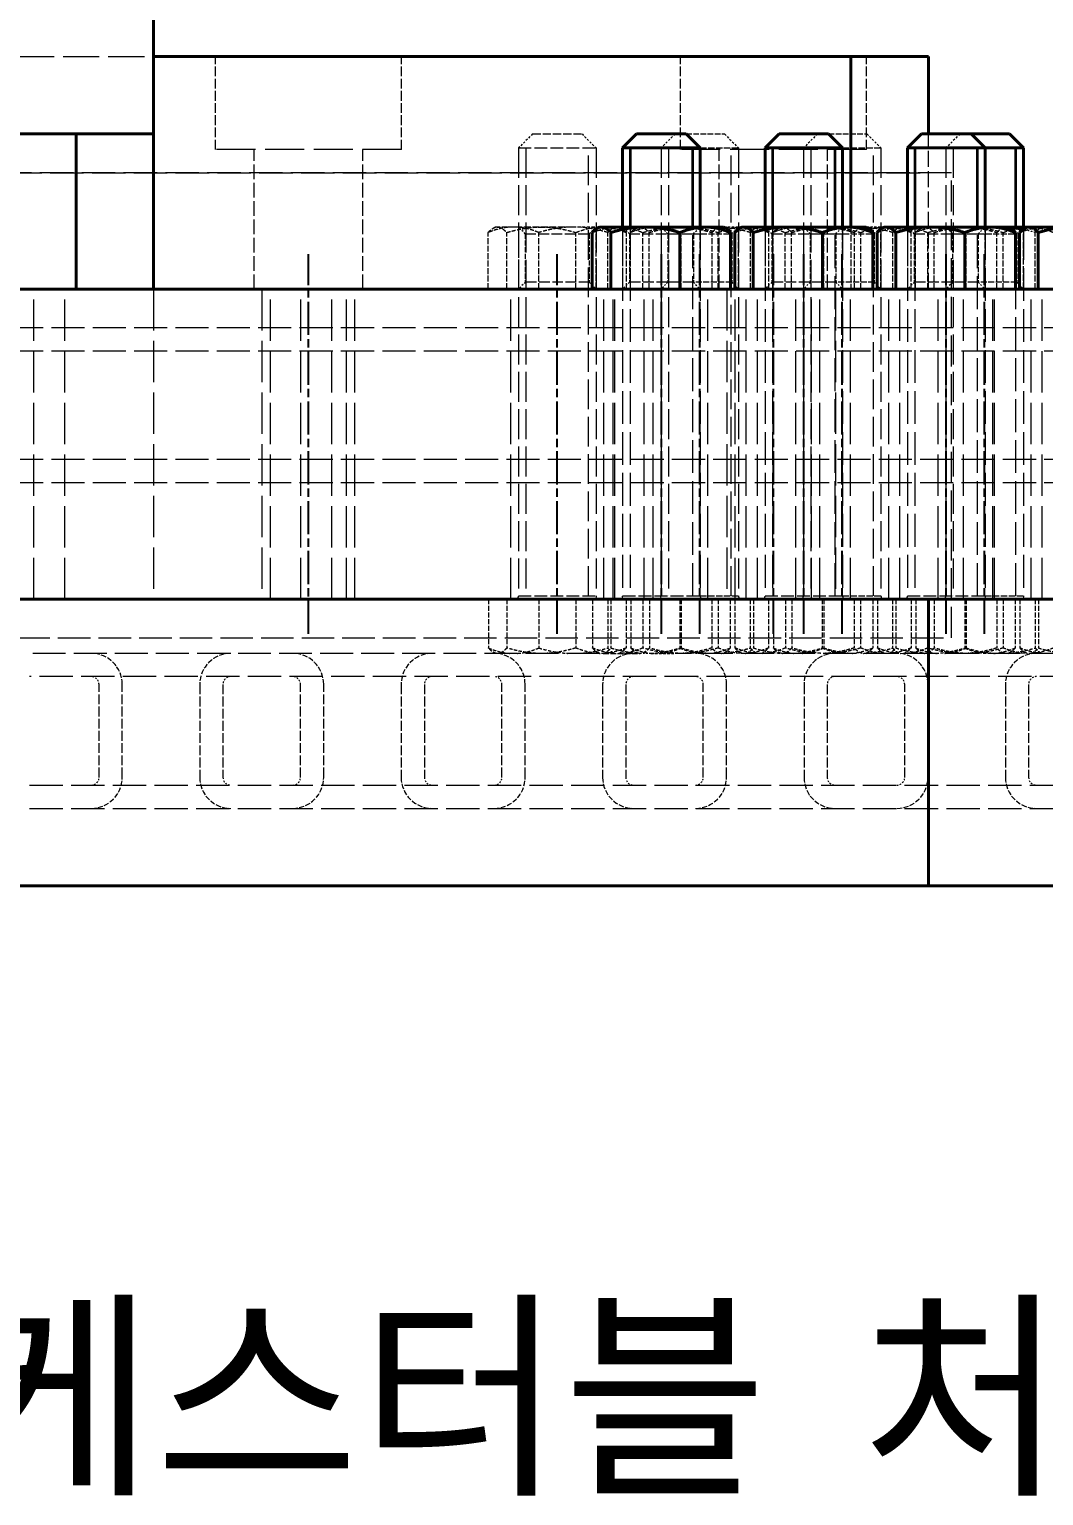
# Model space of a CAD drawing. Header units: millimetres. Extents: x 0 to 2375, y 0 to 3360.
# Drawn here: x 812.5 to 878, y 2633.7 to 2728.3 of the extents above; entities that cross this region are included whole.
import ezdxf

# ---------------------------------------------------------------- set-up
doc = ezdxf.new("R2010")
doc.units = ezdxf.units.MM
doc.linetypes.add('DPJA0641_Hot Stamping Coil$0$CHAIN', pattern=[0.3543, 0.2362, -0.0295, 0.0591, -0.0295])
doc.linetypes.add('DPJA0641_Hot Stamping Coil$0$DASHED', pattern=[0.2067, 0.1654, -0.0413])
for name, color, linetype, lineweight in [('DPJA0641_Hot Stamping Coil$0$가려진 것(ISO)', 2, 'DPJA0641_Hot Stamping Coil$0$DASHED', 18), ('DPJA0641_Hot Stamping Coil$0$가시적인 것(ISO)', 3, 'Continuous', 40), ('DPJA0641_Hot Stamping Coil$0$가시적인 좁은 것(ISO)', 3, 'Continuous', 35), ('DPJA0641_Hot Stamping Coil$0$기호(ISO)', 5, 'Continuous', 25), ('DPJA0641_Hot Stamping Coil$0$중심선(ISO)', 1, 'Continuous', 25)]:
    doc.layers.add(name, color=color, linetype=linetype, lineweight=lineweight)
doc.styles.add('DPJA0641_Hot Stamping Coil$0$치수 텍스트_PSTEK_POSCO', font='isocp.shx')
doc.dimstyles.new('DPJA0641_Hot Stamping Coil$0$치수_PSTEK_POSCO$7', dxfattribs={"dimscale": 3, "dimtxt": 2.5, "dimasz": 2.5, "dimexe": 2, "dimexo": 0.5, "dimgap": 1, "dimtad": 1, "dimrnd": 1e-08, "dimdsep": 46, "dimtxsty": 'DPJA0641_Hot Stamping Coil$0$치수 텍스트_PSTEK_POSCO', "dimcen": 0.09, "dimdle": 10, "dimclrd": 7, "dimclre": 7, "dimclrt": 2, "dimadec": 1, "dimazin": 2, "dimtfac": 1, "dimtmove": 0, "dimatfit": 3, "dimfxl": 0, "dimtolj": 1, "dimlwd": -1, "dimlwe": -1, "dimarcsym": 0})

# ---------------------------------------------------------------- blocks, each defined once
blk = doc.blocks.new('DPJA0641_Hot Stamping Coil')
at = {"layer": 'DPJA0641_Hot Stamping Coil$0$가려진 것(ISO)', "ltscale": 14.110627}
blk.add_line((785.545, 257.396), (820.545, 257.396), dxfattribs=at)
at = {"layer": 'DPJA0641_Hot Stamping Coil$0$가려진 것(ISO)', "ltscale": 3.809293}
for p, q in [((824.545, 251.396), (824.545, 257.396)), ((836.545, 251.396), (836.545, 257.396)), ((854.545, 251.396), (854.545, 257.396)), ((866.545, 251.396), (866.545, 257.396))]:
    blk.add_line(p, q, dxfattribs=at)
at = {"layer": 'DPJA0641_Hot Stamping Coil$0$가려진 것(ISO)', "ltscale": 0.807994}
for p, q in [((845, 252.396), (844.1, 251.496)), ((848.2, 252.396), (849.1, 251.496)), ((854.193, 252.396), (853.293, 251.496)), ((857.393, 252.396), (858.293, 251.496)), ((863.385, 252.396), (862.485, 251.496)), ((866.585, 252.396), (867.485, 251.496)), ((872.577, 252.396), (871.677, 251.496))]:
    blk.add_line(p, q, dxfattribs=at)
at = {"layer": 'DPJA0641_Hot Stamping Coil$0$가려진 것(ISO)', "ltscale": 3.19125}
blk.add_line((845, 252.396), (848.2, 252.396), dxfattribs=at)
at = {"layer": 'DPJA0641_Hot Stamping Coil$0$가려진 것(ISO)', "ltscale": 2.183271}
for p, q in [((854.918, 252.396), (857.393, 252.396)), ((864.11, 252.396), (866.585, 252.396))]:
    blk.add_line(p, q, dxfattribs=at)
at = {"layer": 'DPJA0641_Hot Stamping Coil$0$가려진 것(ISO)', "ltscale": 6.348889}
blk.add_line((870.545, 242.396), (870.545, 252.396), dxfattribs=at)
at = {"layer": 'DPJA0641_Hot Stamping Coil$0$가려진 것(ISO)', "ltscale": 15.198803}
for p, q in [((836.545, 251.396), (824.545, 251.396)), ((866.545, 251.396), (854.545, 251.396))]:
    blk.add_line(p, q, dxfattribs=at)
at = {"layer": 'DPJA0641_Hot Stamping Coil$0$가려진 것(ISO)', "ltscale": 5.71399}
for p, q in [((827.045, 242.396), (827.045, 251.396)), ((834.045, 242.396), (834.045, 251.396)), ((857.045, 242.396), (857.045, 251.396)), ((864.045, 242.396), (864.045, 251.396))]:
    blk.add_line(p, q, dxfattribs=at)
at = {"layer": 'DPJA0641_Hot Stamping Coil$0$가려진 것(ISO)', "ltscale": 4.986384}
for p, q in [((844.1, 251.496), (849.1, 251.496)), ((844.1, 222.596), (849.1, 222.596)), ((850.818, 222.596), (855.818, 222.596)), ((860.01, 222.596), (865.01, 222.596)), ((869.202, 222.596), (874.202, 222.596))]:
    blk.add_line(p, q, dxfattribs=at)
at = {"layer": 'DPJA0641_Hot Stamping Coil$0$가려진 것(ISO)', "ltscale": 11.651346}
for p, q in [((844.1, 251.496), (844.1, 222.596)), ((844.579, 251.496), (844.579, 222.596)), ((848.622, 222.596), (848.622, 251.496)), ((849.1, 251.496), (849.1, 222.596)), ((853.293, 251.496), (853.293, 222.596)), ((853.771, 251.496), (853.771, 222.596)), ((857.814, 222.596), (857.814, 251.496)), ((858.293, 251.496), (858.293, 222.596)), ((862.485, 251.496), (862.485, 222.596)), ((862.963, 251.496), (862.963, 222.596)), ((867.006, 222.596), (867.006, 251.496)), ((867.485, 251.496), (867.485, 222.596)), ((871.677, 251.496), (871.677, 222.596)), ((872.156, 251.496), (872.156, 222.596))]:
    blk.add_line(p, q, dxfattribs=at)
at = {"layer": 'DPJA0641_Hot Stamping Coil$0$가려진 것(ISO)', "ltscale": 2.477189}
for p, q in [((855.818, 251.496), (858.293, 251.496)), ((865.01, 251.496), (867.485, 251.496)), ((855.818, 222.596), (858.293, 222.596)), ((865.01, 222.596), (867.485, 222.596)), ((874.202, 222.596), (876.677, 222.596))]:
    blk.add_line(p, q, dxfattribs=at)
at = {"layer": 'DPJA0641_Hot Stamping Coil$0$가려진 것(ISO)', "ltscale": 13.05473}
blk.add_line((700.545, 249.896), (870.545, 249.896), dxfattribs=at)
at = {"layer": 'DPJA0641_Hot Stamping Coil$0$가려진 것(ISO)', "color": 7, "ltscale": 13.05473}
blk.add_line((872.045, 249.896), (702.045, 249.896), dxfattribs=at)
at = {"layer": 'DPJA0641_Hot Stamping Coil$0$가려진 것(ISO)', "color": 7, "ltscale": 12.094824}
blk.add_line((872.045, 219.896), (872.045, 249.896), dxfattribs=at)
at = {"layer": 'DPJA0641_Hot Stamping Coil$0$가려진 것(ISO)', "ltscale": 2.312668}
for p, q in [((842.139, 242.396), (842.139, 246.039)), ((843.334, 242.396), (843.334, 246.039)), ((845.405, 242.396), (845.405, 246.039)), ((847.796, 242.396), (847.796, 246.039)), ((849.866, 242.396), (849.866, 246.039)), ((851.062, 242.396), (851.062, 246.039)), ((851.331, 242.396), (851.331, 246.039)), ((852.122, 242.396), (852.122, 246.039)), ((852.527, 242.396), (852.527, 246.039)), ((854.597, 242.396), (854.597, 246.039)), ((856.584, 242.396), (856.584, 246.039)), ((856.988, 242.396), (856.988, 246.039)), ((859.059, 242.396), (859.059, 246.039)), ((860.254, 242.396), (860.254, 246.039)), ((860.524, 242.396), (860.524, 246.039)), ((861.315, 242.396), (861.315, 246.039)), ((861.719, 242.396), (861.719, 246.039)), ((863.79, 242.396), (863.79, 246.039)), ((865.776, 242.396), (865.776, 246.039)), ((866.18, 242.396), (866.18, 246.039)), ((868.251, 242.396), (868.251, 246.039)), ((869.446, 242.396), (869.446, 246.039)), ((869.716, 242.396), (869.716, 246.039)), ((870.507, 242.396), (870.507, 246.039)), ((870.911, 242.396), (870.911, 246.039)), ((872.982, 242.396), (872.982, 246.039)), ((874.968, 242.396), (874.968, 246.039)), ((875.373, 242.396), (875.373, 246.039)), ((877.443, 242.396), (877.443, 246.039))]:
    blk.add_line(p, q, dxfattribs=at)
at = {"layer": 'DPJA0641_Hot Stamping Coil$0$가려진 것(ISO)', "ltscale": 0.103346}
for p, q in [((842.6, 246.396), (842.459, 246.315)), ((850.6, 246.396), (850.741, 246.315)), ((851.793, 246.396), (851.651, 246.315)), ((859.793, 246.396), (859.934, 246.315)), ((860.985, 246.396), (860.844, 246.315)), ((868.985, 246.396), (869.126, 246.315)), ((870.177, 246.396), (870.036, 246.315))]:
    blk.add_line(p, q, dxfattribs=at)
at = {"layer": 'DPJA0641_Hot Stamping Coil$0$가려진 것(ISO)', "ltscale": 1.994494}
blk.add_line((843.772, 246.396), (842.6, 246.396), dxfattribs=at)
at = {"layer": 'DPJA0641_Hot Stamping Coil$0$가려진 것(ISO)', "ltscale": 2.659358}
blk.add_line((847.635, 246.396), (843.772, 246.396), dxfattribs=at)
at = {"layer": 'DPJA0641_Hot Stamping Coil$0$가려진 것(ISO)', "ltscale": 0.388695}
for p, q in [((844.533, 245.963), (844.1, 246.396)), ((848.667, 245.963), (849.1, 246.396)), ((851.251, 245.963), (850.818, 246.396)), ((853.726, 245.963), (853.293, 246.396)), ((855.385, 245.963), (855.818, 246.396)), ((857.86, 245.963), (858.293, 246.396)), ((860.443, 245.963), (860.01, 246.396)), ((862.918, 245.963), (862.485, 246.396)), ((864.577, 245.963), (865.01, 246.396)), ((867.052, 245.963), (867.485, 246.396)), ((869.635, 245.963), (869.202, 246.396)), ((872.11, 245.963), (871.677, 246.396)), ((873.769, 245.963), (874.202, 246.396)), ((876.244, 245.963), (876.677, 246.396)), ((844.533, 242.829), (844.1, 242.396)), ((848.667, 242.829), (849.1, 242.396)), ((851.251, 242.829), (850.818, 242.396)), ((853.726, 242.829), (853.293, 242.396)), ((855.385, 242.829), (855.818, 242.396)), ((857.86, 242.829), (858.293, 242.396)), ((860.443, 242.829), (860.01, 242.396)), ((862.918, 242.829), (862.485, 242.396)), ((864.577, 242.829), (865.01, 242.396)), ((867.052, 242.829), (867.485, 242.396)), ((869.635, 242.829), (869.202, 242.396)), ((872.11, 242.829), (871.677, 242.396)), ((873.769, 242.829), (874.202, 242.396)), ((876.244, 242.829), (876.677, 242.396))]:
    blk.add_line(p, q, dxfattribs=at)
at = {"layer": 'DPJA0641_Hot Stamping Coil$0$가려진 것(ISO)', "ltscale": 2.539487}
for p, q in [((844.1, 246.396), (844.1, 242.396)), ((849.1, 242.396), (849.1, 246.396)), ((850.818, 246.396), (850.818, 242.396)), ((853.293, 246.396), (853.293, 242.396)), ((855.818, 242.396), (855.818, 246.396)), ((858.293, 242.396), (858.293, 246.396)), ((860.01, 246.396), (860.01, 242.396)), ((862.485, 246.396), (862.485, 242.396)), ((865.01, 242.396), (865.01, 246.396)), ((867.485, 242.396), (867.485, 246.396)), ((869.202, 246.396), (869.202, 242.396)), ((871.677, 246.396), (871.677, 242.396)), ((874.202, 242.396), (874.202, 246.396)), ((876.677, 242.396), (876.677, 246.396))]:
    blk.add_line(p, q, dxfattribs=at)
at = {"layer": 'DPJA0641_Hot Stamping Coil$0$가려진 것(ISO)', "ltscale": 4.122725}
for p, q in [((844.533, 245.963), (848.667, 245.963)), ((851.251, 245.963), (855.385, 245.963)), ((860.443, 245.963), (864.577, 245.963)), ((869.635, 245.963), (873.769, 245.963)), ((848.667, 242.829), (844.533, 242.829)), ((855.385, 242.829), (851.251, 242.829)), ((864.577, 242.829), (860.443, 242.829)), ((873.769, 242.829), (869.635, 242.829))]:
    blk.add_line(p, q, dxfattribs=at)
at = {"layer": 'DPJA0641_Hot Stamping Coil$0$가려진 것(ISO)', "ltscale": 1.989657}
for p, q in [((844.533, 245.963), (844.533, 242.829)), ((848.667, 245.963), (848.667, 242.829)), ((851.251, 245.963), (851.251, 242.829)), ((853.726, 245.963), (853.726, 242.829)), ((855.385, 245.963), (855.385, 242.829)), ((857.86, 245.963), (857.86, 242.829)), ((860.443, 245.963), (860.443, 242.829)), ((862.918, 245.963), (862.918, 242.829)), ((864.577, 245.963), (864.577, 242.829)), ((867.052, 245.963), (867.052, 242.829)), ((869.635, 245.963), (869.635, 242.829)), ((872.11, 245.963), (872.11, 242.829)), ((873.769, 245.963), (873.769, 242.829)), ((876.244, 245.963), (876.244, 242.829))]:
    blk.add_line(p, q, dxfattribs=at)
at = {"layer": 'DPJA0641_Hot Stamping Coil$0$가려진 것(ISO)', "ltscale": 1.231899}
blk.add_line((849.318, 246.396), (847.635, 246.396), dxfattribs=at)
at = {"layer": 'DPJA0641_Hot Stamping Coil$0$가려진 것(ISO)', "ltscale": 12.793635}
for p, q in [((850.818, 246.396), (850.818, 222.596)), ((851.296, 246.396), (851.296, 222.596)), ((855.339, 222.596), (855.339, 246.396)), ((855.818, 246.396), (855.818, 222.596)), ((860.01, 246.396), (860.01, 222.596)), ((860.489, 246.396), (860.489, 222.596)), ((864.532, 222.596), (864.532, 246.396)), ((865.01, 246.396), (865.01, 222.596)), ((869.202, 246.396), (869.202, 222.596)), ((869.681, 246.396), (869.681, 222.596)), ((873.724, 222.596), (873.724, 246.396)), ((874.202, 246.396), (874.202, 222.596)), ((876.199, 222.596), (876.199, 246.396)), ((876.677, 246.396), (876.677, 222.596))]:
    blk.add_line(p, q, dxfattribs=at)
at = {"layer": 'DPJA0641_Hot Stamping Coil$0$가려진 것(ISO)', "ltscale": 2.321982}
for p, q in [((855.385, 245.963), (857.86, 245.963)), ((864.577, 245.963), (867.052, 245.963)), ((873.769, 245.963), (876.244, 245.963)), ((857.86, 242.829), (855.385, 242.829)), ((867.052, 242.829), (864.577, 242.829)), ((876.244, 242.829), (873.769, 242.829))]:
    blk.add_line(p, q, dxfattribs=at)
at = {"layer": 'DPJA0641_Hot Stamping Coil$0$가려진 것(ISO)', "ltscale": 0.903319}
for p, q in [((858.51, 246.396), (857.318, 246.396)), ((867.702, 246.396), (866.51, 246.396))]:
    blk.add_line(p, q, dxfattribs=at)
at = {"layer": 'DPJA0641_Hot Stamping Coil$0$가려진 것(ISO)', "ltscale": 2.539495}
blk.add_line((865.545, 246.396), (865.545, 242.396), dxfattribs=at)
at = {"layer": 'DPJA0641_Hot Stamping Coil$0$가려진 것(ISO)', "ltscale": 16.126431}
for p, q in [((812.821, 222.396), (812.821, 242.396)), ((814.821, 222.396), (814.821, 242.396)), ((820.545, 242.396), (820.545, 222.396)), ((827.545, 242.396), (827.545, 222.396)), ((828.086, 222.396), (828.086, 242.396)), ((830.044, 222.396), (830.044, 242.396)), ((832.044, 222.396), (832.044, 242.396)), ((833.003, 222.396), (833.003, 242.396)), ((833.545, 222.396), (833.545, 242.396)), ((843.6, 222.396), (843.6, 242.396)), ((849.6, 222.396), (849.6, 242.396)), ((850.209, 222.396), (850.209, 242.396)), ((850.318, 222.396), (850.318, 242.396)), ((852.209, 222.396), (852.209, 242.396)), ((852.793, 222.396), (852.793, 242.396)), ((856.318, 222.396), (856.318, 242.396)), ((857.545, 242.396), (857.545, 222.396)), ((858.086, 222.396), (858.086, 242.396)), ((858.793, 222.396), (858.793, 242.396)), ((859.51, 222.396), (859.51, 242.396)), ((861.985, 222.396), (861.985, 242.396)), ((863.003, 222.396), (863.003, 242.396)), ((863.545, 222.396), (863.545, 242.396)), ((864.545, 242.396), (864.545, 222.396)), ((865.51, 222.396), (865.51, 242.396)), ((867.985, 222.396), (867.985, 242.396)), ((868.702, 222.396), (868.702, 242.396)), ((871.177, 222.396), (871.177, 242.396)), ((872.82, 222.396), (872.82, 242.396)), ((874.702, 222.396), (874.702, 242.396)), ((874.82, 222.396), (874.82, 242.396)), ((877.177, 222.396), (877.177, 242.396)), ((877.895, 222.396), (877.895, 242.396))]:
    blk.add_line(p, q, dxfattribs=at)
at = {"layer": 'DPJA0641_Hot Stamping Coil$0$가려진 것(ISO)', "ltscale": 12.915457}
for p, q in [((925.545, 239.896), (693.288, 239.896)), ((925.545, 238.396), (693.288, 238.396)), ((925.545, 231.396), (693.288, 231.396)), ((925.545, 229.896), (693.288, 229.896))]:
    blk.add_line(p, q, dxfattribs=at)
at = {"layer": 'DPJA0641_Hot Stamping Coil$0$가려진 것(ISO)', "ltscale": 2.002111}
for p, q in [((842.157, 222.396), (842.157, 219.243)), ((843.348, 222.396), (843.348, 219.243)), ((845.41, 222.396), (845.41, 219.243)), ((847.791, 222.396), (847.791, 219.243)), ((848.874, 222.396), (848.874, 219.243)), ((849.853, 222.396), (849.853, 219.243)), ((850.065, 222.396), (850.065, 219.243)), ((851.043, 222.396), (851.043, 219.243)), ((851.349, 222.396), (851.349, 219.243)), ((852.127, 222.396), (852.127, 219.243)), ((852.54, 222.396), (852.54, 219.243)), ((854.508, 222.396), (854.508, 219.243)), ((854.602, 222.396), (854.602, 219.243)), ((856.57, 222.396), (856.57, 219.243)), ((856.983, 222.396), (856.983, 219.243)), ((857.761, 222.396), (857.761, 219.243)), ((858.067, 222.396), (858.067, 219.243)), ((859.045, 222.396), (859.045, 219.243)), ((859.257, 222.396), (859.257, 219.243)), ((860.236, 222.396), (860.236, 219.243)), ((860.542, 222.396), (860.542, 219.243)), ((861.32, 222.396), (861.32, 219.243)), ((861.732, 222.396), (861.732, 219.243)), ((863.701, 222.396), (863.701, 219.243)), ((863.794, 222.396), (863.794, 219.243)), ((865.763, 222.396), (865.763, 219.243)), ((866.176, 222.396), (866.176, 219.243)), ((866.953, 222.396), (866.953, 219.243)), ((867.259, 222.396), (867.259, 219.243)), ((868.238, 222.396), (868.238, 219.243)), ((868.45, 222.396), (868.45, 219.243)), ((869.428, 222.396), (869.428, 219.243)), ((869.734, 222.396), (869.734, 219.243)), ((870.512, 222.396), (870.512, 219.243)), ((870.925, 222.396), (870.925, 219.243)), ((872.893, 222.396), (872.893, 219.243)), ((872.987, 222.396), (872.987, 219.243)), ((874.955, 222.396), (874.955, 219.243)), ((875.368, 222.396), (875.368, 219.243)), ((876.146, 222.396), (876.146, 219.243)), ((876.452, 222.396), (876.452, 219.243)), ((877.43, 222.396), (877.43, 219.243)), ((877.642, 222.396), (877.642, 219.243))]:
    blk.add_line(p, q, dxfattribs=at)
at = {"layer": 'DPJA0641_Hot Stamping Coil$0$가려진 것(ISO)', "color": 7, "ltscale": 12.681239}
blk.add_line((785.545, 219.896), (872.045, 219.896), dxfattribs=at)
at = {"layer": 'DPJA0641_Hot Stamping Coil$0$가려진 것(ISO)', "ltscale": 0.090988}
for p, q in [((842.6, 218.896), (842.476, 218.968)), ((849.318, 218.896), (849.193, 218.968)), ((850.6, 218.896), (850.724, 218.968)), ((851.793, 218.896), (851.668, 218.968)), ((857.318, 218.896), (857.442, 218.968)), ((858.51, 218.896), (858.386, 218.968)), ((859.793, 218.896), (859.917, 218.968)), ((860.985, 218.896), (860.861, 218.968)), ((866.51, 218.896), (866.634, 218.968)), ((867.702, 218.896), (867.578, 218.968)), ((868.985, 218.896), (869.109, 218.968)), ((870.177, 218.896), (870.053, 218.968)), ((875.702, 218.896), (875.827, 218.968)), ((876.895, 218.896), (876.771, 218.968))]:
    blk.add_line(p, q, dxfattribs=at)
at = {"layer": 'DPJA0641_Hot Stamping Coil$0$가려진 것(ISO)', "ltscale": 0.435537}
blk.add_line((849.318, 218.896), (849.376, 218.896), dxfattribs=at)
at = {"layer": 'DPJA0641_Hot Stamping Coil$0$가려진 것(ISO)', "ltscale": 0.457733}
for p, q in [((849.563, 218.896), (849.376, 218.896)), ((852.635, 218.896), (851.938, 218.896))]:
    blk.add_line(p, q, dxfattribs=at)
at = {"layer": 'DPJA0641_Hot Stamping Coil$0$가려진 것(ISO)', "ltscale": 2.200903}
blk.add_line((849.563, 218.896), (851.938, 218.896), dxfattribs=at)
at = {"layer": 'DPJA0641_Hot Stamping Coil$0$가려진 것(ISO)', "ltscale": 1.001073}
blk.add_line((852.635, 218.896), (854.201, 218.896), dxfattribs=at)
at = {"layer": 'DPJA0641_Hot Stamping Coil$0$가려진 것(ISO)', "color": 1, "ltscale": 3.809293}
for p, q in [((817.029, 210.896), (817.029, 216.896)), ((818.529, 210.896), (818.529, 216.896)), ((823.528, 216.896), (823.528, 210.896)), ((825.028, 216.896), (825.028, 210.896)), ((830.027, 210.896), (830.027, 216.896)), ((831.527, 210.896), (831.527, 216.896)), ((836.526, 216.896), (836.526, 210.896)), ((838.026, 216.896), (838.026, 210.896)), ((843.025, 210.896), (843.025, 216.896)), ((844.525, 210.896), (844.525, 216.896)), ((849.524, 216.896), (849.524, 210.896)), ((851.024, 216.896), (851.024, 210.896)), ((856.022, 210.896), (856.022, 216.896)), ((857.522, 210.896), (857.522, 216.896)), ((862.521, 216.896), (862.521, 210.896)), ((864.021, 216.896), (864.021, 210.896)), ((869.018, 210.896), (869.018, 216.896)), ((870.518, 210.896), (870.518, 216.896)), ((875.516, 216.896), (875.516, 210.896)), ((877.016, 216.896), (877.016, 210.896))]:
    blk.add_line(p, q, dxfattribs=at)
at = {"layer": 'DPJA0641_Hot Stamping Coil$0$가려진 것(ISO)', "ltscale": 0.199359}
for centre, start, end in [((843.9, 222.596), 270, 0), ((849.3, 222.596), 180, 270), ((850.618, 222.596), 270, 0), ((853.093, 222.596), 270, 0), ((856.018, 222.596), 180, 270), ((858.493, 222.596), 180, 270), ((859.81, 222.596), 270, 0), ((862.285, 222.596), 270, 0), ((865.21, 222.596), 180, 270), ((867.685, 222.596), 180, 270), ((869.002, 222.596), 270, 0), ((871.477, 222.596), 270, 0), ((874.402, 222.596), 180, 270), ((876.877, 222.596), 180, 270)]:
    blk.add_arc(centre, 0.2, start, end, dxfattribs=at)
at = {"layer": 'DPJA0641_Hot Stamping Coil$0$가려진 것(ISO)', "color": 1, "ltscale": 1.994494}
for centre, start, end in [((816.529, 216.896), 0, 90), ((825.528, 216.896), 90, 180), ((829.527, 216.896), 0, 90), ((838.526, 216.896), 90, 180), ((842.525, 216.896), 0, 90), ((851.524, 216.896), 90, 180), ((855.522, 216.896), 0, 90), ((864.521, 216.896), 90, 180), ((868.518, 216.896), 0, 90), ((877.516, 216.896), 90, 180), ((816.529, 210.896), 270, 0), ((825.528, 210.896), 180, 270), ((829.527, 210.896), 270, 0), ((838.526, 210.896), 180, 270), ((842.525, 210.896), 270, 0), ((851.524, 210.896), 180, 270), ((855.522, 210.896), 270, 0), ((864.521, 210.896), 180, 270), ((868.518, 210.896), 270, 0), ((877.516, 210.896), 180, 270)]:
    blk.add_arc(centre, 2, start, end, dxfattribs=at)
at = {"layer": 'DPJA0641_Hot Stamping Coil$0$가려진 것(ISO)', "color": 1, "ltscale": 0.498548}
for centre, start, end in [((816.529, 216.896), 0, 90), ((825.528, 216.896), 90, 180), ((829.527, 216.896), 0, 90), ((838.526, 216.896), 90, 180), ((842.525, 216.896), 0, 90), ((851.524, 216.896), 90, 180), ((855.522, 216.896), 0, 90), ((864.521, 216.896), 90, 180), ((868.518, 216.896), 0, 90), ((877.516, 216.896), 90, 180), ((816.529, 210.896), 270, 0), ((825.528, 210.896), 180, 270), ((829.527, 210.896), 270, 0), ((838.526, 210.896), 180, 270), ((842.525, 210.896), 270, 0), ((851.524, 210.896), 180, 270), ((855.522, 210.896), 270, 0), ((864.521, 210.896), 180, 270), ((868.518, 210.896), 270, 0), ((877.516, 210.896), 180, 270)]:
    blk.add_arc(centre, 0.5, start, end, dxfattribs=at)
at = {"layer": 'DPJA0641_Hot Stamping Coil$0$가려진 것(ISO)', "ltscale": 1.48861}
for points in [[(842.139, 246.039), (842.459, 246.396), (842.736, 246.396)], [(843.772, 246.396), (843.014, 246.396), (842.139, 246.039)], [(842.736, 246.396), (843.014, 246.396), (843.334, 246.039)], [(843.334, 246.039), (844.53, 246.396), (845.565, 246.396)], [(845.405, 246.039), (844.53, 246.396), (843.772, 246.396)], [(847.635, 246.396), (846.6, 246.396), (845.405, 246.039)], [(845.565, 246.396), (846.6, 246.396), (847.796, 246.039)], [(849.866, 246.039), (848.671, 246.396), (847.635, 246.396)], [(847.796, 246.039), (848.671, 246.396), (849.429, 246.396)], [(848.856, 246.039), (849.731, 246.396), (850.489, 246.396)], [(849.429, 246.396), (850.186, 246.396), (851.062, 246.039)], [(850.464, 246.396), (850.186, 246.396), (849.866, 246.039)], [(851.062, 246.039), (850.741, 246.396), (850.464, 246.396)], [(850.489, 246.396), (851.247, 246.396), (852.122, 246.039)], [(851.331, 246.039), (851.651, 246.396), (851.929, 246.396)], [(852.964, 246.396), (852.206, 246.396), (851.331, 246.039)], [(851.929, 246.396), (852.206, 246.396), (852.527, 246.039)], [(852.122, 246.039), (853.318, 246.396), (854.353, 246.396)], [(852.527, 246.039), (853.722, 246.396), (854.757, 246.396)], [(854.597, 246.039), (853.722, 246.396), (852.964, 246.396)], [(854.353, 246.396), (855.388, 246.396), (856.584, 246.039)], [(856.828, 246.396), (855.793, 246.396), (854.597, 246.039)], [(854.757, 246.396), (855.793, 246.396), (856.988, 246.039)], [(856.584, 246.039), (856.904, 246.396), (857.181, 246.396)], [(859.059, 246.039), (857.863, 246.396), (856.828, 246.396)], [(856.988, 246.039), (857.863, 246.396), (858.621, 246.396)], [(858.049, 246.039), (858.924, 246.396), (859.682, 246.396)], [(858.621, 246.396), (859.379, 246.396), (860.254, 246.039)], [(859.656, 246.396), (859.379, 246.396), (859.059, 246.039)], [(860.254, 246.039), (859.934, 246.396), (859.656, 246.396)], [(859.682, 246.396), (860.44, 246.396), (861.315, 246.039)], [(860.524, 246.039), (860.844, 246.396), (861.121, 246.396)], [(862.157, 246.396), (861.399, 246.396), (860.524, 246.039)], [(861.121, 246.396), (861.399, 246.396), (861.719, 246.039)], [(861.315, 246.039), (862.51, 246.396), (863.545, 246.396)], [(861.719, 246.039), (862.914, 246.396), (863.95, 246.396)], [(863.79, 246.039), (862.914, 246.396), (862.157, 246.396)], [(863.545, 246.396), (864.581, 246.396), (865.776, 246.039)], [(866.02, 246.396), (864.985, 246.396), (863.79, 246.039)], [(863.95, 246.396), (864.985, 246.396), (866.18, 246.039)], [(865.776, 246.039), (866.096, 246.396), (866.374, 246.396)], [(868.251, 246.039), (867.056, 246.396), (866.02, 246.396)], [(866.18, 246.039), (867.056, 246.396), (867.813, 246.396)], [(867.241, 246.039), (868.116, 246.396), (868.874, 246.396)], [(867.813, 246.396), (868.571, 246.396), (869.446, 246.039)], [(868.849, 246.396), (868.571, 246.396), (868.251, 246.039)], [(869.446, 246.039), (869.126, 246.396), (868.849, 246.396)], [(868.874, 246.396), (869.632, 246.396), (870.507, 246.039)], [(869.716, 246.039), (870.036, 246.396), (870.314, 246.396)], [(871.349, 246.396), (870.591, 246.396), (869.716, 246.039)], [(870.314, 246.396), (870.591, 246.396), (870.911, 246.039)], [(870.507, 246.039), (871.702, 246.396), (872.738, 246.396)], [(870.911, 246.039), (872.107, 246.396), (873.142, 246.396)], [(872.982, 246.039), (872.107, 246.396), (871.349, 246.396)], [(872.738, 246.396), (873.773, 246.396), (874.968, 246.039)], [(875.213, 246.396), (874.177, 246.396), (872.982, 246.039)], [(873.142, 246.396), (874.177, 246.396), (875.373, 246.039)], [(874.968, 246.039), (875.289, 246.396), (875.566, 246.396)], [(875.373, 246.039), (876.248, 246.396), (877.006, 246.396)], [(876.433, 246.039), (877.309, 246.396), (878.066, 246.396)], [(877.006, 246.396), (877.764, 246.396), (878.639, 246.039)], [(878.041, 246.396), (877.764, 246.396), (877.443, 246.039)]]:
    blk.add_rational_spline(points, [1, 1.0379548493, 1], degree=2, dxfattribs=at)
at = {"layer": 'DPJA0641_Hot Stamping Coil$0$가려진 것(ISO)', "ltscale": 0.682978}
for points in [[(857.181, 246.396), (857.318, 246.396), (857.459, 246.315)], [(866.374, 246.396), (866.51, 246.396), (866.651, 246.315)], [(875.566, 246.396), (875.702, 246.396), (875.844, 246.315)]]:
    blk.add_rational_spline(points, [1, 1.01829528555, 1.01895290532], degree=2, dxfattribs=at)
at = {"layer": 'DPJA0641_Hot Stamping Coil$0$가려진 것(ISO)', "ltscale": 0.346563}
blk.add_rational_spline([(875.74, 246.375), (875.475, 246.396), (875.213, 246.396)], [1.0140918064, 1.00934848638, 1], degree=2, dxfattribs=at)
at = {"layer": 'DPJA0641_Hot Stamping Coil$0$가려진 것(ISO)', "ltscale": 0.539252}
blk.add_rational_spline([(877.443, 246.039), (877.029, 246.163), (876.647, 246.242)], [1, 1.01282682145, 1.01698400771], degree=2, dxfattribs=at)
at = {"layer": 'DPJA0641_Hot Stamping Coil$0$가려진 것(ISO)', "color": 1, "ltscale": 12.818039}
blk.add_open_spline([(849.318, 218.896), (847.463, 218.896), (845.668, 218.896), (834.151, 218.896), (826.373, 218.896), (816.746, 218.896), (814.033, 218.896), (812.688, 218.896), (812.531, 218.896), (812.533, 218.896)], degree=3, knots=[-459.319531, -459.319531, -459.319531, -459.319531, -458.498449, -458.498449, -453.86291, -453.86291, -450.13095, -450.13095, -448.986888, -448.986888, -448.986888, -448.986888], dxfattribs=at)
at = {"layer": 'DPJA0641_Hot Stamping Coil$0$가려진 것(ISO)', "ltscale": 1.253525}
for points in [[(842.659, 218.896), (842.425, 218.943), (842.157, 219.243)], [(842.157, 219.243), (842.89, 218.943), (843.528, 218.896)], [(843.348, 219.243), (843.079, 218.943), (842.846, 218.896)], [(845.221, 218.896), (844.35, 218.943), (843.348, 219.243)], [(844.038, 218.896), (844.676, 218.943), (845.41, 219.243)], [(845.41, 219.243), (846.412, 218.943), (847.283, 218.896)], [(847.791, 219.243), (846.789, 218.943), (845.917, 218.896)], [(849.162, 218.896), (848.524, 218.943), (847.791, 219.243)], [(847.98, 218.896), (848.851, 218.943), (849.853, 219.243)], [(848.874, 219.243), (849.143, 218.943), (849.376, 218.896)], [(850.246, 218.896), (849.608, 218.943), (848.874, 219.243)], [(849.563, 218.896), (849.797, 218.943), (850.065, 219.243)], [(851.043, 219.243), (850.31, 218.943), (849.672, 218.896)], [(849.853, 219.243), (850.121, 218.943), (850.355, 218.896)], [(850.065, 219.243), (851.067, 218.943), (851.938, 218.896)], [(850.541, 218.896), (850.775, 218.943), (851.043, 219.243)], [(852.127, 219.243), (851.394, 218.943), (850.756, 218.896)], [(851.851, 218.896), (851.618, 218.943), (851.349, 219.243)], [(851.349, 219.243), (852.083, 218.943), (852.721, 218.896)], [(852.54, 219.243), (852.271, 218.943), (852.038, 218.896)], [(854, 218.896), (853.129, 218.943), (852.127, 219.243)], [(854.413, 218.896), (853.542, 218.943), (852.54, 219.243)], [(852.635, 218.896), (853.506, 218.943), (854.508, 219.243)], [(853.231, 218.896), (853.868, 218.943), (854.602, 219.243)], [(854.508, 219.243), (855.242, 218.943), (855.88, 218.896)], [(854.602, 219.243), (855.604, 218.943), (856.475, 218.896)], [(856.57, 219.243), (855.568, 218.943), (854.697, 218.896)], [(856.983, 219.243), (855.981, 218.943), (855.11, 218.896)], [(856.39, 218.896), (857.027, 218.943), (857.761, 219.243)], [(857.072, 218.896), (856.839, 218.943), (856.57, 219.243)], [(858.355, 218.896), (857.717, 218.943), (856.983, 219.243)], [(857.172, 218.896), (858.043, 218.943), (859.045, 219.243)], [(857.761, 219.243), (857.492, 218.943), (857.259, 218.896)], [(858.067, 219.243), (858.335, 218.943), (858.569, 218.896)], [(859.438, 218.896), (858.8, 218.943), (858.067, 219.243)], [(858.755, 218.896), (858.989, 218.943), (859.257, 219.243)], [(860.236, 219.243), (859.502, 218.943), (858.864, 218.896)], [(859.045, 219.243), (859.314, 218.943), (859.547, 218.896)], [(859.257, 219.243), (860.259, 218.943), (861.131, 218.896)], [(859.734, 218.896), (859.967, 218.943), (860.236, 219.243)], [(861.32, 219.243), (860.586, 218.943), (859.948, 218.896)], [(861.044, 218.896), (860.81, 218.943), (860.542, 219.243)], [(860.542, 219.243), (861.275, 218.943), (861.913, 218.896)], [(861.732, 219.243), (861.464, 218.943), (861.23, 218.896)], [(863.193, 218.896), (862.322, 218.943), (861.32, 219.243)], [(863.606, 218.896), (862.734, 218.943), (861.732, 219.243)], [(861.827, 218.896), (862.699, 218.943), (863.701, 219.243)], [(862.423, 218.896), (863.061, 218.943), (863.794, 219.243)], [(863.701, 219.243), (864.434, 218.943), (865.072, 218.896)], [(863.794, 219.243), (864.796, 218.943), (865.668, 218.896)], [(865.763, 219.243), (864.761, 218.943), (863.889, 218.896)], [(866.176, 219.243), (865.174, 218.943), (864.302, 218.896)], [(865.582, 218.896), (866.22, 218.943), (866.953, 219.243)], [(866.265, 218.896), (866.031, 218.943), (865.763, 219.243)], [(867.547, 218.896), (866.909, 218.943), (866.176, 219.243)], [(866.364, 218.896), (867.236, 218.943), (868.238, 219.243)], [(866.953, 219.243), (866.685, 218.943), (866.451, 218.896)], [(867.259, 219.243), (867.528, 218.943), (867.761, 218.896)], [(868.631, 218.896), (867.993, 218.943), (867.259, 219.243)], [(867.948, 218.896), (868.181, 218.943), (868.45, 219.243)], [(869.428, 219.243), (868.695, 218.943), (868.057, 218.896)], [(868.238, 219.243), (868.506, 218.943), (868.74, 218.896)], [(868.45, 219.243), (869.452, 218.943), (870.323, 218.896)], [(868.926, 218.896), (869.16, 218.943), (869.428, 219.243)], [(870.512, 219.243), (869.778, 218.943), (869.141, 218.896)], [(870.236, 218.896), (870.003, 218.943), (869.734, 219.243)], [(869.734, 219.243), (870.468, 218.943), (871.105, 218.896)], [(870.925, 219.243), (870.656, 218.943), (870.423, 218.896)], [(872.385, 218.896), (871.514, 218.943), (870.512, 219.243)], [(872.798, 218.896), (871.927, 218.943), (870.925, 219.243)], [(871.02, 218.896), (871.891, 218.943), (872.893, 219.243)], [(871.615, 218.896), (872.253, 218.943), (872.987, 219.243)], [(872.893, 219.243), (873.627, 218.943), (874.264, 218.896)], [(872.987, 219.243), (873.989, 218.943), (874.86, 218.896)], [(874.955, 219.243), (873.953, 218.943), (873.082, 218.896)], [(875.368, 219.243), (874.366, 218.943), (873.495, 218.896)], [(874.774, 218.896), (875.412, 218.943), (876.146, 219.243)], [(875.457, 218.896), (875.224, 218.943), (874.955, 219.243)], [(876.739, 218.896), (876.101, 218.943), (875.368, 219.243)], [(875.557, 218.896), (876.428, 218.943), (877.43, 219.243)], [(876.146, 219.243), (875.877, 218.943), (875.644, 218.896)], [(876.452, 219.243), (876.72, 218.943), (876.954, 218.896)], [(877.823, 218.896), (877.185, 218.943), (876.452, 219.243)], [(877.14, 218.896), (877.374, 218.943), (877.642, 219.243)], [(878.621, 219.243), (877.887, 218.943), (877.249, 218.896)], [(877.43, 219.243), (877.699, 218.943), (877.932, 218.896)], [(877.642, 219.243), (878.644, 218.943), (879.516, 218.896)]]:
    blk.add_rational_spline(points, [1, 1.02644186739, 1], degree=2, dxfattribs=at)
at = {"layer": 'DPJA0641_Hot Stamping Coil$0$가려진 것(ISO)', "color": 1, "ltscale": 12.83706}
blk.add_open_spline([(1048.968, 218.896), (1039.623, 218.896), (1029.127, 218.896), (1009.637, 218.896), (1001.025, 218.896), (976.982, 218.896), (961.06, 218.896), (932.671, 218.896), (920.157, 218.896), (891.795, 218.896), (876.429, 218.896), (860.031, 218.896), (857.056, 218.896), (854.202, 218.896)], degree=3, knots=[-481.513342, -481.513342, -481.513342, -481.513342, -477.697922, -477.697922, -474.928248, -474.928248, -470.186197, -470.186197, -466.400256, -466.400256, -461.221065, -461.221065, -460.021311, -460.021311, -460.021311, -460.021311], dxfattribs=at)
at = {"layer": 'DPJA0641_Hot Stamping Coil$0$가려진 것(ISO)', "color": 1, "ltscale": 13.012316}
for points, knots in [([(1095.059, 217.396), (1095.059, 217.396), (1094.716, 217.396), (1092.919, 217.396), (1090.904, 217.396), (1085.139, 217.396), (1081.389, 217.396), (1071.828, 217.396), (1065.845, 217.396), (1047.421, 217.396), (1033.384, 217.396), (1009.637, 217.396), (1001.025, 217.396), (976.982, 217.396), (961.06, 217.396), (932.671, 217.396), (920.157, 217.396), (891.795, 217.396), (876.429, 217.396), (856.116, 217.396), (849.681, 217.396), (834.151, 217.396), (826.373, 217.396), (816.746, 217.396), (814.033, 217.396), (812.688, 217.396), (812.531, 217.396), (812.533, 217.396)], [-493.364464, -493.364464, -493.364464, -493.364464, -491.640389, -491.640389, -488.839346, -488.839346, -486.038304, -486.038304, -482.951442, -482.951442, -477.697922, -477.697922, -474.928248, -474.928248, -470.186197, -470.186197, -466.400256, -466.400256, -461.221065, -461.221065, -458.498449, -458.498449, -453.86291, -453.86291, -450.13095, -450.13095, -448.986888, -448.986888, -448.986888, -448.986888]), ([(812.533, 210.396), (812.531, 210.396), (812.688, 210.396), (814.033, 210.396), (816.746, 210.396), (826.373, 210.396), (834.151, 210.396), (849.681, 210.396), (856.116, 210.396), (876.429, 210.396), (891.795, 210.396), (920.157, 210.396), (932.671, 210.396), (961.06, 210.396), (976.982, 210.396), (1001.025, 210.396), (1009.637, 210.396), (1033.384, 210.396), (1047.421, 210.396), (1065.845, 210.396), (1071.828, 210.396), (1081.389, 210.396), (1085.139, 210.396), (1090.904, 210.396), (1092.919, 210.396), (1094.716, 210.396), (1095.059, 210.396), (1095.059, 210.396)], [448.986888, 448.986888, 448.986888, 448.986888, 450.13095, 450.13095, 453.86291, 453.86291, 458.498449, 458.498449, 461.221065, 461.221065, 466.400256, 466.400256, 470.186197, 470.186197, 474.928248, 474.928248, 477.697922, 477.697922, 482.951442, 482.951442, 486.038304, 486.038304, 488.839346, 488.839346, 491.640389, 491.640389, 493.364464, 493.364464, 493.364464, 493.364464]), ([(812.533, 208.896), (812.531, 208.896), (812.688, 208.896), (814.033, 208.896), (816.746, 208.896), (826.373, 208.896), (834.151, 208.896), (849.681, 208.896), (856.116, 208.896), (876.429, 208.896), (891.795, 208.896), (920.157, 208.896), (932.671, 208.896), (961.06, 208.896), (976.982, 208.896), (1001.025, 208.896), (1009.637, 208.896), (1033.384, 208.896), (1047.421, 208.896), (1065.845, 208.896), (1071.828, 208.896), (1081.389, 208.896), (1085.139, 208.896), (1090.904, 208.896), (1092.919, 208.896), (1094.716, 208.896), (1095.059, 208.896), (1095.059, 208.896)], [448.986888, 448.986888, 448.986888, 448.986888, 450.13095, 450.13095, 453.86291, 453.86291, 458.498449, 458.498449, 461.221065, 461.221065, 466.400256, 466.400256, 470.186197, 470.186197, 474.928248, 474.928248, 477.697922, 477.697922, 482.951442, 482.951442, 486.038304, 486.038304, 488.839346, 488.839346, 491.640389, 491.640389, 493.364464, 493.364464, 493.364464, 493.364464])]:
    blk.add_open_spline(points, degree=3, knots=knots, dxfattribs=at)
at = {"layer": 'DPJA0641_Hot Stamping Coil$0$가시적인 것(ISO)', "color": 131}
for p, q in [((820.545, 252.396), (820.545, 282.396)), ((785.545, 252.396), (815.545, 252.396)), ((820.545, 252.396), (815.545, 252.396)), ((815.545, 252.396), (815.545, 242.396)), ((820.545, 242.396), (820.545, 252.396)), ((815.545, 242.396), (785.545, 242.396))]:
    blk.add_line(p, q, dxfattribs=at)
at = {"layer": 'DPJA0641_Hot Stamping Coil$0$가시적인 것(ISO)'}
for p, q in [((820.545, 257.396), (865.545, 257.396)), ((870.545, 257.396), (865.545, 257.396)), ((865.545, 257.396), (865.545, 246.396)), ((870.545, 252.396), (870.545, 257.396)), ((851.718, 252.396), (850.818, 251.496)), ((851.718, 252.396), (854.918, 252.396)), ((854.918, 252.396), (855.818, 251.496)), ((860.91, 252.396), (860.01, 251.496)), ((860.91, 252.396), (864.11, 252.396)), ((864.11, 252.396), (865.01, 251.496)), ((870.102, 252.396), (869.202, 251.496)), ((870.102, 252.396), (873.302, 252.396)), ((873.302, 252.396), (875.777, 252.396)), ((873.302, 252.396), (874.202, 251.496)), ((875.777, 252.396), (876.677, 251.496)), ((850.818, 251.496), (855.818, 251.496)), ((850.818, 251.496), (850.818, 246.396)), ((855.818, 251.496), (855.818, 246.396)), ((860.01, 251.496), (865.01, 251.496)), ((860.01, 251.496), (860.01, 246.396)), ((865.01, 251.496), (865.01, 246.396)), ((869.202, 251.496), (874.202, 251.496)), ((869.202, 251.496), (869.202, 246.396)), ((874.202, 251.496), (876.677, 251.496)), ((874.202, 251.496), (874.202, 246.396)), ((876.677, 251.496), (876.677, 246.396)), ((848.856, 242.396), (848.856, 246.039)), ((849.318, 246.396), (849.177, 246.315)), ((849.454, 246.396), (849.318, 246.396)), ((852.282, 246.396), (849.454, 246.396)), ((850.052, 242.396), (850.052, 246.039)), ((856.146, 246.396), (852.282, 246.396)), ((854.513, 242.396), (854.513, 246.039)), ((857.318, 246.396), (856.146, 246.396)), ((857.318, 246.396), (857.459, 246.315)), ((857.779, 242.396), (857.779, 246.039)), ((858.049, 242.396), (858.049, 246.039)), ((858.51, 246.396), (858.369, 246.315)), ((858.646, 246.396), (858.51, 246.396)), ((861.475, 246.396), (858.646, 246.396)), ((859.244, 242.396), (859.244, 246.039)), ((865.339, 246.396), (861.475, 246.396)), ((863.706, 242.396), (863.706, 246.039)), ((866.51, 246.396), (865.339, 246.396)), ((866.51, 246.396), (866.651, 246.315)), ((866.972, 242.396), (866.972, 246.039)), ((867.241, 242.396), (867.241, 246.039)), ((867.702, 246.396), (867.561, 246.315)), ((867.839, 246.396), (867.702, 246.396)), ((870.667, 246.396), (867.839, 246.396)), ((868.436, 242.396), (868.436, 246.039)), ((874.531, 246.396), (870.667, 246.396)), ((872.898, 242.396), (872.898, 246.039)), ((875.702, 246.396), (874.531, 246.396)), ((876.895, 246.396), (875.702, 246.396)), ((875.702, 246.396), (875.844, 246.315)), ((876.164, 242.396), (876.164, 246.039)), ((876.433, 242.396), (876.433, 246.039)), ((876.895, 246.396), (876.754, 246.315)), ((877.031, 246.396), (876.895, 246.396)), ((879.86, 246.396), (877.031, 246.396)), ((877.629, 242.396), (877.629, 246.039)), ((785.545, 242.396), (1115.545, 242.396)), ((1115.545, 222.396), (785.545, 222.396))]:
    blk.add_line(p, q, dxfattribs=at)
at = {"layer": 'DPJA0641_Hot Stamping Coil$0$가시적인 것(ISO)', "color": 8}
for p, q in [((870.545, 203.896), (870.545, 222.396)), ((1030.545, 222.396), (870.545, 222.396)), ((785.545, 203.896), (870.545, 203.896)), ((1030.545, 203.896), (870.545, 203.896))]:
    blk.add_line(p, q, dxfattribs=at)
at = {"layer": 'DPJA0641_Hot Stamping Coil$0$가시적인 것(ISO)'}
for points, weights in [([(849.454, 246.396), (849.177, 246.396), (848.856, 246.039)], [1, 1.0379548493, 1]), ([(850.052, 246.039), (849.731, 246.396), (849.454, 246.396)], [1, 1.0379548493, 1]), ([(852.282, 246.396), (851.247, 246.396), (850.052, 246.039)], [1, 1.0379548493, 1]), ([(854.513, 246.039), (853.318, 246.396), (852.282, 246.396)], [1, 1.0379548493, 1]), ([(856.146, 246.396), (855.388, 246.396), (854.513, 246.039)], [1, 1.0379548493, 1]), ([(857.779, 246.039), (856.904, 246.396), (856.146, 246.396)], [1, 1.0379548493, 1]), ([(857.459, 246.315), (857.61, 246.227), (857.779, 246.039)], [1.01895290532, 1.01965956375, 1]), ([(858.646, 246.396), (858.369, 246.396), (858.049, 246.039)], [1, 1.0379548493, 1]), ([(859.244, 246.039), (858.924, 246.396), (858.646, 246.396)], [1, 1.0379548493, 1]), ([(861.475, 246.396), (860.44, 246.396), (859.244, 246.039)], [1, 1.0379548493, 1]), ([(863.706, 246.039), (862.51, 246.396), (861.475, 246.396)], [1, 1.0379548493, 1]), ([(865.339, 246.396), (864.581, 246.396), (863.706, 246.039)], [1, 1.0379548493, 1]), ([(866.972, 246.039), (866.096, 246.396), (865.339, 246.396)], [1, 1.0379548493, 1]), ([(866.651, 246.315), (866.803, 246.227), (866.972, 246.039)], [1.01895290532, 1.01965956375, 1]), ([(867.839, 246.396), (867.561, 246.396), (867.241, 246.039)], [1, 1.0379548493, 1]), ([(868.436, 246.039), (868.116, 246.396), (867.839, 246.396)], [1, 1.0379548493, 1]), ([(870.667, 246.396), (869.632, 246.396), (868.436, 246.039)], [1, 1.0379548493, 1]), ([(872.898, 246.039), (871.702, 246.396), (870.667, 246.396)], [1, 1.0379548493, 1]), ([(874.531, 246.396), (873.773, 246.396), (872.898, 246.039)], [1, 1.0379548493, 1]), ([(876.164, 246.039), (875.289, 246.396), (874.531, 246.396)], [1, 1.0379548493, 1]), ([(876.647, 246.242), (876.181, 246.339), (875.74, 246.375)], [1.01698400771, 1.02209817363, 1.0140918064]), ([(875.844, 246.315), (875.995, 246.227), (876.164, 246.039)], [1.01895290532, 1.01965956375, 1]), ([(877.031, 246.396), (876.754, 246.396), (876.433, 246.039)], [1, 1.0379548493, 1]), ([(877.629, 246.039), (877.309, 246.396), (877.031, 246.396)], [1, 1.0379548493, 1]), ([(879.86, 246.396), (878.824, 246.396), (877.629, 246.039)], [1, 1.0379548493, 1])]:
    blk.add_rational_spline(points, weights, degree=2, dxfattribs=at)
at = {"layer": 'DPJA0641_Hot Stamping Coil$0$가시적인 좁은 것(ISO)'}
for p, q in [((851.296, 251.496), (851.296, 246.396)), ((855.339, 246.396), (855.339, 251.496)), ((860.489, 251.496), (860.489, 246.396)), ((864.532, 246.396), (864.532, 251.496)), ((869.681, 251.496), (869.681, 246.396)), ((873.724, 246.396), (873.724, 251.496)), ((876.199, 246.396), (876.199, 251.496))]:
    blk.add_line(p, q, dxfattribs=at)
at = {"layer": 'DPJA0641_Hot Stamping Coil$0$중심선(ISO)', "linetype": 'DPJA0641_Hot Stamping Coil$0$CHAIN', "ltscale": 9.07476}
for p, q in [((830.545, 220.146), (830.545, 244.646)), ((846.6, 220.146), (846.6, 244.646)), ((853.318, 220.146), (853.318, 244.646)), ((855.793, 220.146), (855.793, 244.646)), ((860.545, 220.146), (860.545, 244.646)), ((862.51, 220.146), (862.51, 244.646)), ((864.985, 220.146), (864.985, 244.646)), ((871.702, 220.146), (871.702, 244.646)), ((874.177, 220.146), (874.177, 244.646))]:
    blk.add_line(p, q, dxfattribs=at)
at = {"layer": 'DPJA0641_Hot Stamping Coil$0$기호(ISO)', "color": 2, "insert": (710.395, 170.38), "char_height": 10.5, "width": 258.39512, "attachment_point": 4, "style": 'DPJA0641_Hot Stamping Coil$0$치수 텍스트_PSTEK_POSCO'}
blk.add_mtext('{\\fISOCP|b0|i0;\\H10.5000;시운전 진행 후 케스터블 처리 할 것.}', dxfattribs=at)
at = {"layer": 'DPJA0641_Hot Stamping Coil$0$기호(ISO)', "color": 7, "annotation_type": 0, "has_hookline": 1, "hookline_direction": 1, "text_width": 228.861}
blk.add_leader([(1009.806, 203.896), (979.29, 170.38), (971.79, 170.38)], dimstyle='DPJA0641_Hot Stamping Coil$0$치수_PSTEK_POSCO$7', override={"dimtad": 0}, dxfattribs=at)

msp = doc.modelspace()

# ---------------------------------------------------------------- block references
msp.add_blockref('DPJA0641_Hot Stamping Coil', (0, 2469.13))

doc.saveas('drawing.dxf')
